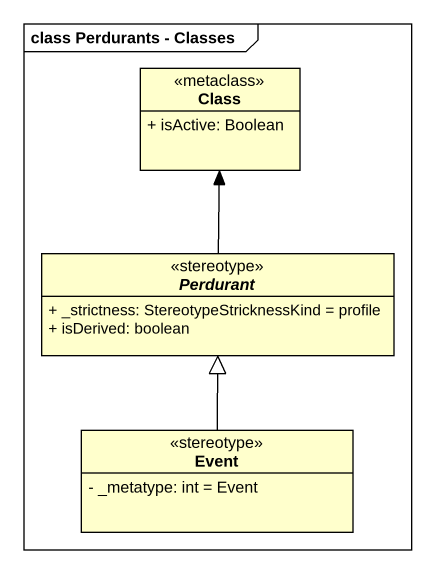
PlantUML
@startuml
mainframe class Perdurants - Classes
hide circle
hide empty members
skinparam classAttributeIconSize 0
class "Class" as Class_ <<metaclass>> {
  + isActive: Boolean
}
abstract class Perdurant <<stereotype>> {
  + _strictness: StereotypeStricknessKind = profile
  + isDerived: boolean
}
class Event <<stereotype>> {
  - _metatype: int = Event
}
Perdurant -up-> Class_
Event -up-|> Perdurant
@enduml
